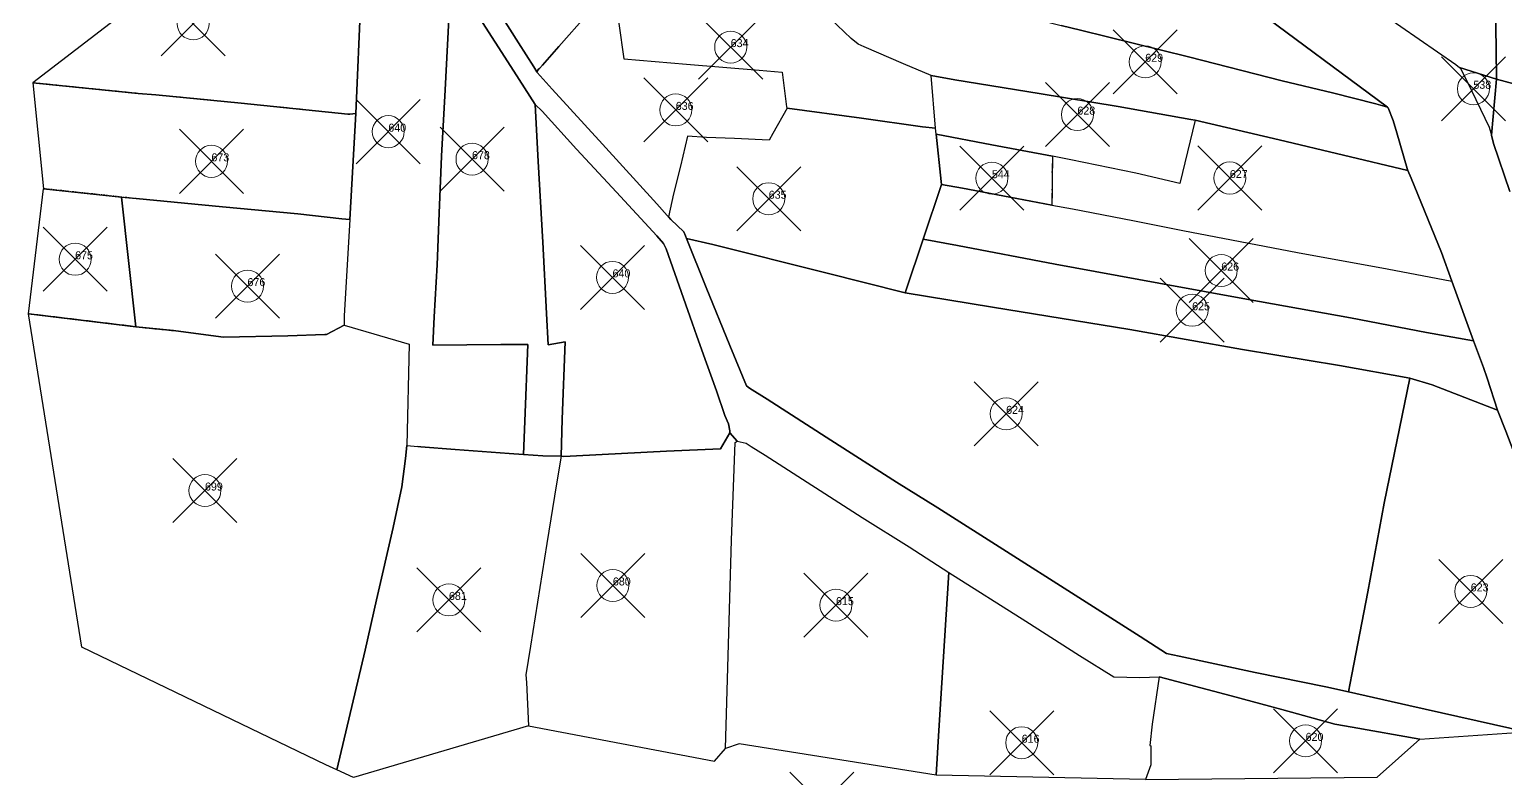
# Model space of a CAD drawing. Header units: millimetres. Extents: x 0 to 2247, y -2746 to 0.
# Drawn here: x 754.3 to 1215.5, y -1127.3 to -893.5 of the extents above; entities that cross this region are included whole.
import ezdxf

# ---------------------------------------------------------------- set-up
doc = ezdxf.new("R2010")
doc.units = ezdxf.units.MM
doc.header["$PDMODE"] = 35
doc.header["$PDSIZE"] = 10
for name, pattern in [('04b018', [5.49, 4.32, -0.54, 0.09, -0.54]), ('DASHED', [0.75, 0.5, -0.25]), ('DASHED2', [9.525, 6.35, -3.175])]:
    doc.linetypes.add(name, pattern=pattern)
doc.layers.add('Poly_Survey_Bndry', color=250, linetype='Continuous', lineweight=30)
doc.layers.add('Text_Survey_No', color=250, linetype='Continuous', lineweight=0)
doc.styles.get("Standard").update_dxf_attribs({"font": 'SakalBharati.ttf'})

msp = doc.modelspace()

# ---------------------------------------------------------------- linework, layer by layer
at = {"layer": 'Poly_Survey_Bndry'}
for points in [[(1102.42, -826.62), (1094.43, -827.7), (1090.59, -828.06), (1130.38, -855.7), (1165.57, -880.57), (1199.91, -904.45), (1201.07, -905.41), (1212.65, -908.97), (1212.51, -899.69), (1212.02, -865.95), (1192.35, -858.87), (1173.97, -852.23), (1158.57, -846.84), (1142.56, -841.18), (1137.57, -839.47), (1127.93, -836.16), (1103.79, -827.57), (1102.81, -827.19)], [(912.25, -916.96), (905.64, -906.51), (893.99, -888.43), (889.41, -881.1), (886.59, -876.7), (886.06, -876.08), (884.13, -912.3), (883.02, -933.05), (882.32, -950.81), (881.64, -967.01), (880.75, -983.24), (880.27, -992.05), (901.59, -991.89), (909.97, -991.87), (909.04, -1015.82), (908.64, -1026.18), (914.65, -1026.6), (920.38, -1026.76), (920.69, -1015.12), (921.63, -990.97), (916.31, -991.98), (915.8, -982.13), (914.66, -959.85), (913.23, -934.75)], [(990.99, -918.07), (1014.22, -921.15), (1033.28, -923.9), (1037.39, -924.35), (1036.02, -907.91), (1027.43, -904.23), (1015.05, -898.95), (1013.23, -898.13), (1011.04, -896.28), (1004.42, -890.09), (1003.01, -888.77), (985.78, -886.35), (981.19, -885.71), (971.2, -884.3), (959.53, -882.58), (948.47, -881.05), (941.4, -879.95), (940.18, -884.45), (938.47, -891.64), (940.03, -902.65), (959.57, -904.35), (982.27, -906.22), (989.49, -906.82), (990.8, -917.66)], [(788.22, -913.48), (793.82, -913.95), (820.4, -916.48), (853.71, -919.94), (854.41, -919.89), (856.22, -919.76), (857.87, -883.64), (855.87, -883.83), (854.97, -883.94), (851.86, -884.31), (832.94, -884.84), (815.34, -883.82), (791.13, -882.54), (755.37, -910.17)], [(1118.48, -921.79), (1113.73, -941.54), (1099.99, -938.38), (1079.64, -934.19), (1073.9, -933.09), (1055.02, -929.47), (1037.59, -926.17), (1037.39, -924.35), (1036.02, -907.91), (1043.42, -909.17), (1069.75, -913.44), (1094.5, -917.56), (1117.17, -921.55)], [(1212.65, -908.97), (1201.07, -905.41), (1201.41, -905.69), (1203.48, -909.7), (1210.36, -923.98), (1211.07, -926.52)], [(788.22, -913.48), (755.37, -910.17), (758.68, -943.21), (783.02, -945.81), (787.65, -946.31), (814.56, -948.84), (838.12, -951.05), (851.91, -952.59), (854.4, -952.87), (856.22, -919.76), (854.41, -919.89), (853.71, -919.94), (820.4, -916.48), (793.82, -913.95)], [(920.38, -1026.76), (921.26, -1026.78), (925.26, -1026.57), (953.31, -1025.18), (970.22, -1024.45), (973.13, -1019.42), (973.1, -1018.76), (972.7, -1016.59), (971.56, -1014.04), (968.92, -1006.35), (965.81, -997.72), (962.85, -989.22), (961.3, -985.06), (953.27, -961.98), (952.41, -960.35), (950.33, -957.93), (937.7, -944.3), (925.18, -930.82), (914.44, -919.01), (912.25, -916.96), (913.23, -934.75), (914.66, -959.85), (915.8, -982.13), (916.31, -991.98), (921.63, -990.97), (920.69, -1015.12)], [(1027.92, -975.74), (1029.83, -969.82), (1031.74, -964.26), (1033.52, -958.98), (1039.26, -941.92), (1039.11, -940.99), (1037.59, -926.17), (1037.39, -924.35), (1033.28, -923.9), (1014.22, -921.15), (990.99, -918.07), (986.56, -926.01), (985.43, -928.05), (974.6, -927.55), (965.85, -927.27), (959.91, -926.82), (957.74, -936.13), (955.54, -944.82), (953.92, -951.97), (954.71, -952.77), (958.74, -956.64), (959.27, -957.88), (959.62, -958.75), (967.83, -960.67), (1002.65, -969.37)], [(1073.78, -948.32), (1080.2, -949.53), (1099.07, -953.16), (1114.66, -956.23), (1150.5, -963.09), (1178.53, -968.23), (1198.76, -972.12), (1195.46, -963.09), (1186.05, -939.94), (1185, -937.49), (1144.76, -927.92), (1118.48, -921.79), (1113.73, -941.54), (1099.99, -938.38), (1079.64, -934.19), (1073.9, -933.09)], [(1073.78, -948.32), (1062.76, -946.24), (1045.84, -943.09), (1039.26, -941.92), (1039.11, -940.99), (1037.59, -926.17), (1055.02, -929.47), (1073.9, -933.09)], [(753.95, -982.27), (758.68, -943.21), (783.02, -945.81), (787.48, -986.3)], [(1033.52, -958.98), (1039.26, -941.92), (1045.84, -943.09), (1062.76, -946.24), (1073.78, -948.32), (1080.2, -949.53), (1099.07, -953.16), (1114.66, -956.23), (1150.5, -963.09), (1178.53, -968.23), (1198.76, -972.12), (1205.52, -990.67), (1190.84, -988.06), (1167.07, -983.55), (1134.52, -977.73), (1107.13, -972.69), (1074.73, -966.79), (1044.29, -960.98)], [(799.3, -987.5), (787.48, -986.3), (783.02, -945.81), (787.65, -946.31), (814.56, -948.84), (838.12, -951.05), (851.91, -952.59), (854.4, -952.87), (852.6, -982.9), (852.58, -985.76), (847.06, -988.7), (846.61, -988.71), (835.04, -989.1), (814.95, -989.6), (812.47, -989.24)], [(1185.6, -1002.32), (1163.56, -998.43), (1133.35, -993.37), (1098.13, -987.2), (1055.24, -980.2), (1027.92, -975.74), (1002.65, -969.37), (967.83, -960.67), (959.62, -958.75), (965.76, -974.08), (973.17, -992.18), (978.33, -1004.76), (979.22, -1005.47), (984.78, -1008.91), (1004.7, -1021.75), (1025.18, -1034.81), (1038.12, -1042.89), (1101.37, -1083.06), (1109.51, -1088.31), (1113.52, -1089.18), (1137.26, -1094.2), (1159.3, -1098.72), (1166.38, -1100.32), (1167.42, -1094.88), (1172.48, -1069.07), (1177.61, -1041.4)], [(1185.6, -1002.32), (1192.54, -1004.49), (1212.99, -1012.32), (1209.79, -1002.4), (1208.56, -999.03), (1205.52, -990.67), (1190.84, -988.06), (1167.07, -983.55), (1134.52, -977.73), (1107.13, -972.69), (1074.73, -966.79), (1044.29, -960.98), (1033.52, -958.98), (1031.74, -964.26), (1029.83, -969.82), (1027.92, -975.74), (1055.24, -980.2), (1098.13, -987.2), (1133.35, -993.37), (1163.56, -998.43)], [(799.3, -987.5), (812.47, -989.24), (814.95, -989.6), (835.04, -989.1), (846.61, -988.71), (847.06, -988.7), (852.58, -985.76), (872.89, -991.76), (872.17, -1023.35), (871.82, -1027.45), (870.65, -1036.28), (867.89, -1048.94), (862.72, -1071.61), (859.14, -1087.29), (850.36, -1124.64), (846.88, -1123.06), (770.7, -1086.31), (753.95, -982.27), (787.48, -986.3)], [(1212.99, -1012.32), (1192.54, -1004.49), (1185.6, -1002.32), (1177.61, -1041.4), (1172.48, -1069.07), (1167.42, -1094.88), (1166.38, -1100.32), (1185.24, -1104.59), (1221.95, -1112.73), (1253.58, -1118.66), (1250.24, -1109.98), (1239.49, -1081.98), (1228.43, -1052.74), (1221.7, -1034.99), (1220.36, -1031.48), (1218.08, -1025.5), (1215.57, -1018.88)], [(910.22, -1110.86), (855.58, -1127.02), (850.36, -1124.64), (859.14, -1087.29), (862.72, -1071.61), (867.89, -1048.94), (870.65, -1036.28), (871.82, -1027.45), (872.17, -1023.35), (875.64, -1023.65), (876.54, -1023.82), (887.3, -1024.61), (904.14, -1025.86), (908.64, -1026.18), (914.65, -1026.6), (920.38, -1026.76), (918.96, -1035.34), (915.9, -1053.99), (910.83, -1085.99), (909.39, -1095.01), (909.62, -1097.39)], [(910.22, -1110.86), (968.35, -1121.93), (971.81, -1117.93), (973.63, -1052.95), (974.8, -1022.42), (975.41, -1022.05), (973.13, -1019.42), (970.22, -1024.45), (953.31, -1025.18), (925.26, -1026.57), (921.26, -1026.78), (920.38, -1026.76), (918.96, -1035.34), (915.9, -1053.99), (910.83, -1085.99), (909.39, -1095.01), (909.62, -1097.39)], [(1037.61, -1126.35), (976.06, -1116.53), (971.81, -1117.93), (973.63, -1052.95), (974.8, -1022.42), (975.41, -1022.05), (978.19, -1022.66), (979.82, -1023.67), (984.16, -1026.37), (1014.43, -1045.89), (1029.12, -1055.06), (1041.52, -1062.98), (1039.39, -1097.48), (1038.47, -1112.37)], [(1102.98, -1127.64), (1037.61, -1126.35), (1038.47, -1112.37), (1039.39, -1097.48), (1041.52, -1062.98), (1065.58, -1078.27), (1082.4, -1088.93), (1093.06, -1095.62), (1101.21, -1095.76), (1107.23, -1095.62), (1105.09, -1110.41), (1104.31, -1116.99), (1104.61, -1117.17), (1104.61, -1120.44), (1104.61, -1123.04)], [(1107.23, -1095.62), (1105.09, -1110.41), (1104.31, -1116.99), (1104.61, -1117.17), (1104.61, -1120.44), (1104.61, -1123.04), (1102.98, -1127.64), (1175.36, -1126.88), (1188.71, -1115.11), (1167.55, -1111.3), (1162.19, -1110.41), (1145.58, -1105.8), (1129.76, -1101.58)]]:
    msp.add_lwpolyline(points, close=True, dxfattribs=at)
for points in [[(1090.59, -828.06), (1130.38, -855.7), (1165.57, -880.57), (1199.91, -904.45), (1201.07, -905.41)], [(1219.05, -838.32), (1212.21, -837.87), (1211.13, -837.9), (1211.4, -847.75), (1212.02, -865.95), (1212.51, -899.69), (1212.65, -908.97), (1218.12, -910.48)], [(879.33, -852.89), (879.46, -852.99), (884.46, -861.36), (897.54, -882.47), (907.1, -897.7), (911.93, -905.12), (912.84, -906.76)], [(1212.02, -865.95), (1212.51, -899.69), (1212.65, -908.97)], [(857.87, -883.64), (856.22, -919.76), (854.4, -952.87), (852.6, -982.9), (852.58, -985.76), (872.89, -991.76), (872.17, -1023.35), (875.64, -1023.65), (876.54, -1023.82), (887.3, -1024.61), (904.14, -1025.86), (908.64, -1026.18), (909.04, -1015.82), (909.97, -991.87), (901.59, -991.89), (880.27, -992.05), (880.75, -983.24), (881.64, -967.01), (882.32, -950.81), (883.02, -933.05), (884.13, -912.3), (886.06, -876.08)], [(886.06, -876.08), (884.13, -912.3), (883.02, -933.05), (882.32, -950.81), (881.64, -967.01), (880.75, -983.24), (880.27, -992.05), (901.59, -991.89), (909.97, -991.87), (909.04, -1015.82), (908.64, -1026.18)], [(886.06, -876.08), (886.59, -876.7), (889.41, -881.1), (893.99, -888.43), (905.64, -906.51), (912.25, -916.96)], [(1005.92, -874.52), (1008.76, -875.28), (1015.7, -876.93), (1028.28, -880.03), (1038.59, -882.6), (1047.99, -884.96), (1062.23, -888.58), (1076.63, -892.27), (1082.71, -893.74), (1116.46, -902.02), (1145.74, -909.56), (1161.44, -913.3), (1174.96, -916.73), (1178.58, -917.76)], [(1165.57, -880.57), (1199.91, -904.45), (1201.07, -905.41), (1201.41, -905.69), (1203.48, -909.7), (1210.36, -923.98), (1211.07, -926.52), (1211.78, -929.05), (1216.85, -944.05)], [(893.99, -888.43), (905.64, -906.51), (912.25, -916.96), (914.44, -919.01), (925.18, -930.82), (937.7, -944.3), (950.33, -957.93), (952.41, -960.35), (953.27, -961.98), (961.3, -985.06), (962.85, -989.22), (965.81, -997.72), (968.92, -1006.35), (971.56, -1014.04), (972.7, -1016.59), (973.1, -1018.76), (973.13, -1019.42), (975.41, -1022.05), (978.19, -1022.66), (979.82, -1023.67), (984.16, -1026.37), (1014.43, -1045.89), (1029.12, -1055.06), (1041.52, -1062.98), (1065.58, -1078.27), (1082.4, -1088.93), (1093.06, -1095.62), (1101.21, -1095.76), (1107.23, -1095.62), (1129.76, -1101.58), (1145.58, -1105.8), (1162.19, -1110.41), (1167.55, -1111.3), (1188.71, -1115.11), (1221.95, -1112.73), (1185.24, -1104.59), (1166.38, -1100.32), (1159.3, -1098.72), (1137.26, -1094.2), (1113.52, -1089.18), (1109.51, -1088.31), (1101.37, -1083.06), (1038.12, -1042.89), (1025.18, -1034.81), (1004.7, -1021.75), (984.78, -1008.91), (979.22, -1005.47), (978.33, -1004.76), (973.17, -992.18), (965.76, -974.08), (959.62, -958.75), (959.27, -957.88), (958.74, -956.64), (954.71, -952.77), (953.92, -951.97), (953.51, -951.55), (950.3, -947.96), (933.32, -929.27), (917.64, -912.16), (912.92, -906.92), (912.84, -906.76), (911.93, -905.12), (907.1, -897.7), (897.54, -882.47)], [(928.5, -888.77), (919.69, -898.83), (914.62, -904.63), (913.61, -905.66), (913.36, -905.92), (912.84, -906.76), (911.93, -905.12), (907.1, -897.7), (897.54, -882.47)], [(930.49, -886.48), (928.5, -888.77), (919.69, -898.83), (914.62, -904.63), (913.61, -905.66), (913.36, -905.92), (912.84, -906.76)], [(938.47, -891.64), (940.03, -902.65), (959.57, -904.35), (982.27, -906.22), (989.49, -906.82), (990.8, -917.66), (990.99, -918.07), (986.56, -926.01), (985.43, -928.05), (974.6, -927.55), (965.85, -927.27), (959.91, -926.82), (957.74, -936.13), (955.54, -944.82), (953.92, -951.97), (953.51, -951.55), (950.3, -947.96), (933.32, -929.27), (917.64, -912.16), (912.92, -906.92), (912.84, -906.76), (913.36, -905.92), (913.61, -905.66), (914.62, -904.63), (919.69, -898.83), (928.5, -888.77)], [(1036.02, -907.91), (1027.43, -904.23), (1015.05, -898.95), (1013.23, -898.13), (1011.04, -896.28), (1004.42, -890.09), (1003.01, -888.77)], [(1135.62, -885.94), (1178.58, -917.76), (1174.96, -916.73), (1161.44, -913.3), (1145.74, -909.56), (1116.46, -902.02), (1082.71, -893.74), (1076.63, -892.27)], [(1135.62, -885.94), (1178.58, -917.76)], [(1215.57, -1018.88), (1212.99, -1012.32), (1209.79, -1002.4), (1208.56, -999.03), (1205.52, -990.67), (1198.76, -972.12), (1195.46, -963.09), (1186.05, -939.94), (1185, -937.49), (1184.74, -936.87), (1181.48, -925.79), (1180.35, -921.95), (1178.85, -917.96), (1178.58, -917.76), (1135.62, -885.94)], [(938.47, -891.64), (940.03, -902.65), (959.57, -904.35), (982.27, -906.22), (989.49, -906.82), (990.8, -917.66), (990.99, -918.07)], [(1076.63, -892.27), (1082.71, -893.74), (1116.46, -902.02), (1145.74, -909.56), (1161.44, -913.3), (1174.96, -916.73), (1178.58, -917.76), (1178.85, -917.96), (1180.35, -921.95), (1181.48, -925.79), (1184.74, -936.87), (1185, -937.49), (1144.76, -927.92), (1118.48, -921.79), (1117.17, -921.55), (1094.5, -917.56), (1069.75, -913.44), (1043.42, -909.17), (1036.02, -907.91), (1027.43, -904.23), (1015.05, -898.95), (1013.23, -898.13), (1011.04, -896.28), (1004.42, -890.09)], [(1354.25, -897.27), (1349.51, -897.78), (1331.22, -899.28), (1310.94, -900.94), (1288.22, -902.82), (1284.58, -903.02), (1276.94, -903.74), (1272.61, -904.6), (1253.55, -908.75), (1232.42, -913.36), (1230.64, -913.56), (1218.12, -910.48), (1212.65, -908.97)], [(912.84, -906.76), (912.92, -906.92), (917.64, -912.16), (933.32, -929.27), (950.3, -947.96), (953.51, -951.55), (953.92, -951.97)], [(1036.02, -907.91), (1043.42, -909.17), (1069.75, -913.44), (1094.5, -917.56), (1117.17, -921.55), (1118.48, -921.79)], [(1037.39, -924.35), (1036.02, -907.91)], [(1212.65, -908.97), (1201.07, -905.41)], [(1201.07, -905.41), (1201.41, -905.69), (1203.48, -909.7), (1210.36, -923.98), (1211.07, -926.52)], [(1212.65, -908.97), (1211.07, -926.52)], [(1216.85, -944.05), (1211.78, -929.05), (1211.07, -926.52), (1212.65, -908.97), (1218.12, -910.48)], [(912.25, -916.96), (913.23, -934.75), (914.66, -959.85), (915.8, -982.13), (916.31, -991.98), (921.63, -990.97), (920.69, -1015.12), (920.38, -1026.76)], [(912.25, -916.96), (914.44, -919.01), (925.18, -930.82), (937.7, -944.3), (950.33, -957.93), (952.41, -960.35), (953.27, -961.98), (961.3, -985.06), (962.85, -989.22), (965.81, -997.72), (968.92, -1006.35), (971.56, -1014.04), (972.7, -1016.59), (973.1, -1018.76), (973.13, -1019.42)], [(856.22, -919.76), (854.4, -952.87)], [(990.99, -918.07), (986.56, -926.01), (985.43, -928.05), (974.6, -927.55), (965.85, -927.27), (959.91, -926.82), (957.74, -936.13), (955.54, -944.82), (953.92, -951.97)], [(990.99, -918.07), (1014.22, -921.15), (1033.28, -923.9), (1037.39, -924.35)], [(1118.48, -921.79), (1113.73, -941.54), (1099.99, -938.38), (1079.64, -934.19), (1073.9, -933.09)], [(1118.48, -921.79), (1144.76, -927.92), (1185, -937.49)], [(1178.58, -917.76), (1178.85, -917.96), (1180.35, -921.95), (1181.48, -925.79), (1184.74, -936.87), (1185, -937.49)], [(1037.59, -926.17), (1037.39, -924.35)], [(1037.59, -926.17), (1039.11, -940.99), (1039.26, -941.92)], [(1073.9, -933.09), (1055.02, -929.47), (1037.59, -926.17)], [(1211.07, -926.52), (1211.78, -929.05), (1216.85, -944.05)], [(1185, -937.49), (1186.05, -939.94), (1195.46, -963.09), (1198.76, -972.12)], [(1039.26, -941.92), (1033.52, -958.98)], [(1039.26, -941.92), (1045.84, -943.09), (1062.76, -946.24), (1073.78, -948.32)], [(851.91, -952.59), (838.12, -951.05), (814.56, -948.84), (787.65, -946.31)], [(1073.78, -948.32), (1080.2, -949.53), (1099.07, -953.16), (1114.66, -956.23), (1150.5, -963.09), (1178.53, -968.23), (1198.76, -972.12)], [(854.4, -952.87), (851.91, -952.59)], [(854.4, -952.87), (852.6, -982.9), (852.58, -985.76)], [(953.92, -951.97), (954.71, -952.77), (958.74, -956.64), (959.27, -957.88), (959.62, -958.75)], [(1027.92, -975.74), (1002.65, -969.37), (967.83, -960.67), (959.62, -958.75)], [(959.62, -958.75), (965.76, -974.08), (973.17, -992.18), (978.33, -1004.76), (979.22, -1005.47), (984.78, -1008.91), (1004.7, -1021.75), (1025.18, -1034.81), (1038.12, -1042.89), (1101.37, -1083.06), (1109.51, -1088.31), (1113.52, -1089.18), (1137.26, -1094.2), (1159.3, -1098.72), (1166.38, -1100.32)], [(1033.52, -958.98), (1031.74, -964.26), (1029.83, -969.82), (1027.92, -975.74)], [(1033.52, -958.98), (1044.29, -960.98), (1074.73, -966.79), (1107.13, -972.69), (1134.52, -977.73), (1167.07, -983.55), (1190.84, -988.06), (1205.52, -990.67)], [(1198.76, -972.12), (1205.52, -990.67)], [(1027.92, -975.74), (1055.24, -980.2), (1098.13, -987.2), (1133.35, -993.37), (1163.56, -998.43), (1185.6, -1002.32)], [(852.58, -985.76), (847.06, -988.7), (846.61, -988.71)], [(852.58, -985.76), (872.89, -991.76), (872.17, -1023.35)], [(846.61, -988.71), (835.04, -989.1), (814.95, -989.6), (812.47, -989.24), (799.3, -987.5)], [(1205.52, -990.67), (1208.56, -999.03), (1209.79, -1002.4), (1212.99, -1012.32)], [(1185.6, -1002.32), (1177.61, -1041.4), (1172.48, -1069.07), (1167.42, -1094.88), (1166.38, -1100.32)], [(1185.6, -1002.32), (1192.54, -1004.49), (1212.99, -1012.32)], [(1212.99, -1012.32), (1215.57, -1018.88), (1218.08, -1025.5), (1220.36, -1031.48), (1221.7, -1034.99), (1228.43, -1052.74), (1239.49, -1081.98), (1250.24, -1109.98), (1253.58, -1118.66)], [(872.17, -1023.35), (871.82, -1027.45), (870.65, -1036.28), (867.89, -1048.94), (862.72, -1071.61), (859.14, -1087.29), (850.36, -1124.64)], [(872.17, -1023.35), (875.64, -1023.65)], [(908.64, -1026.18), (904.14, -1025.86), (887.3, -1024.61), (876.54, -1023.82), (875.64, -1023.65)], [(973.13, -1019.42), (970.22, -1024.45)], [(971.81, -1117.93), (973.63, -1052.95), (974.8, -1022.42), (975.41, -1022.05)], [(975.41, -1022.05), (973.13, -1019.42)], [(975.41, -1022.05), (978.19, -1022.66), (979.82, -1023.67)], [(979.82, -1023.67), (984.16, -1026.37), (1014.43, -1045.89), (1029.12, -1055.06), (1041.52, -1062.98)], [(920.38, -1026.76), (914.65, -1026.6), (908.64, -1026.18)], [(920.38, -1026.76), (918.96, -1035.34), (915.9, -1053.99), (910.83, -1085.99), (909.39, -1095.01), (909.62, -1097.39), (910.22, -1110.86)], [(970.22, -1024.45), (953.31, -1025.18), (925.26, -1026.57), (921.26, -1026.78), (920.38, -1026.76)], [(1041.52, -1062.98), (1039.39, -1097.48), (1038.47, -1112.37), (1037.61, -1126.35)], [(1041.52, -1062.98), (1065.58, -1078.27), (1082.4, -1088.93), (1093.06, -1095.62), (1101.21, -1095.76), (1107.23, -1095.62)], [(1107.23, -1095.62), (1129.76, -1101.58), (1145.58, -1105.8), (1162.19, -1110.41), (1167.55, -1111.3), (1188.71, -1115.11)], [(1166.38, -1100.32), (1185.24, -1104.59), (1221.95, -1112.73)]]:
    msp.add_lwpolyline(points, dxfattribs=at)
at = {"layer": 'Poly_Survey_Bndry', "linetype": 'DASHED2'}
for points in [[(857.87, -883.64), (856.22, -919.76)], [(854.41, -919.89), (853.71, -919.94), (820.4, -916.48), (793.82, -913.95), (788.22, -913.48)], [(856.22, -919.76), (854.41, -919.89)]]:
    msp.add_lwpolyline(points, dxfattribs=at)
at = {"layer": 'Poly_Survey_Bndry', "linetype": 'DASHED'}
for points in [[(788.22, -913.48), (755.37, -910.17)], [(783.02, -945.81), (758.68, -943.21)], [(783.02, -945.81), (787.48, -986.3)], [(787.65, -946.31), (783.02, -945.81)], [(787.48, -986.3), (753.95, -982.27)], [(787.48, -986.3), (799.3, -987.5)]]:
    msp.add_lwpolyline(points, dxfattribs=at)
at = {"layer": 'Poly_Survey_Bndry', "linetype": '04b018'}
msp.add_lwpolyline([(1073.9, -933.09), (1073.78, -948.32)], dxfattribs=at)
at = {"layer": 'Text_Survey_No'}
for p in [(805.46, -891.7), (973.38, -899), (1102.91, -903.59), (1205.44, -912.01), (956.22, -918.61), (1081.71, -920.07), (866.41, -925.4), (811.14, -934.66), (892.56, -933.99), (1055.01, -939.93), (1129.34, -939.87), (985.27, -946.34), (768.55, -965.24), (1126.67, -968.76), (822.4, -973.62), (936.46, -970.89), (1117.57, -981.16), (1059.45, -1013.5), (809.12, -1037.45), (936.57, -1067.07), (1204.61, -1068.93), (885.35, -1071.59), (1006.28, -1073.21), (1064.31, -1116.17), (1153.02, -1115.6), (1001.89, -1135.32)]:
    msp.add_point(p, dxfattribs=at)

# ---------------------------------------------------------------- texts
at = {"layer": 'Text_Survey_No', "linetype": 'DASHED'}
for s, p in [('634', (973.38, -899)), ('629', (1102.91, -903.59)), ('538', (1205.44, -912.01)), ('636', (956.22, -918.61)), ('628', (1081.71, -920.07)), ('640', (866.41, -925.4)), ('678', (892.56, -933.99)), ('673', (811.14, -934.66)), ('544', (1055.01, -939.93)), ('627', (1129.34, -939.87)), ('635', (985.27, -946.34)), ('675', (768.55, -965.24)), ('640', (936.46, -970.89)), ('626', (1126.67, -968.76)), ('676', (822.4, -973.62)), ('625', (1117.57, -981.16)), ('624', (1059.45, -1013.5)), ('699', (809.12, -1037.45)), ('680', (936.57, -1067.07)), ('681', (885.35, -1071.59)), ('623', (1204.61, -1068.93)), ('615', (1006.28, -1073.21)), ('616', (1064.31, -1116.17)), ('620', (1153.02, -1115.6))]:
    msp.add_text(s, height=2.5, dxfattribs=at).set_placement(p)

doc.saveas('drawing.dxf')
